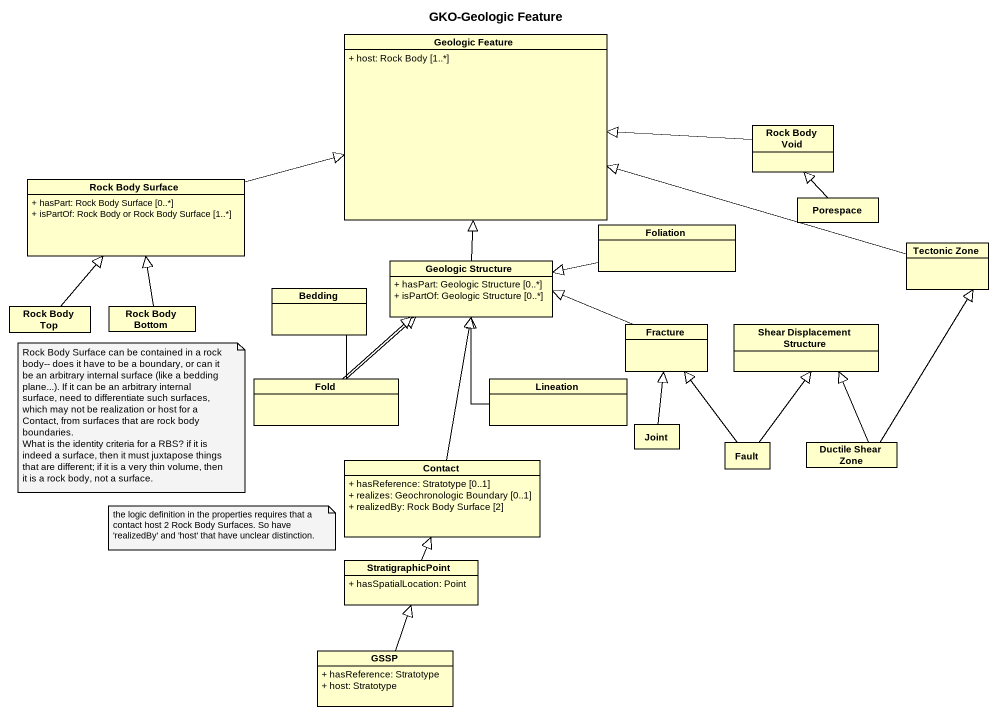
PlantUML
@startuml
title GKO-Geologic Feature
hide circle
hide empty members
skinparam classAttributeIconSize 0
class "Geologic Feature" as Geologic_Feature {
  + host: Rock Body [1..*]
}
class "Rock Body Void" as Rock_Body_Void
class "Rock Body Surface" as Rock_Body_Surface {
  + hasPart: Rock Body Surface [0..*]
  + isPartOf: Rock Body or Rock Body Surface [1..*]
}
class Porespace
class Foliation
class "Tectonic Zone" as Tectonic_Zone
class Bedding
class "Geologic Structure" as Geologic_Structure {
  + hasPart: Geologic Structure [0..*]
  + isPartOf: Geologic Structure [0..*]
}
class "Rock Body Top" as Rock_Body_Top
class "Rock Body Bottom" as Rock_Body_Bottom
class Fracture
class "Shear Displacement Structure" as Shear_Displacement_Structure
class Fold
class Lineation
class Contact {
  + hasReference: Stratotype [0..1]
  + realizes: Geochronologic Boundary [0..1]
  + realizedBy: Rock Body Surface [2]
}
class Joint
class Fault
class "Ductile Shear Zone" as Ductile_Shear_Zone
class StratigraphicPoint {
  + hasSpatialLocation: Point
}
class GSSP {
  + hasReference: Stratotype
  + host: Stratotype
}
Rock_Body_Void -left-|> Geologic_Feature
Rock_Body_Surface -right-|> Geologic_Feature
Porespace -up-|> Rock_Body_Void
Foliation -left-|> Geologic_Structure
Tectonic_Zone -left-|> Geologic_Feature
Bedding -right-|> Geologic_Structure
Geologic_Structure -up-|> Geologic_Feature
Rock_Body_Top -up-|> Rock_Body_Surface
Rock_Body_Bottom -up-|> Rock_Body_Surface
Fracture -left-|> Geologic_Structure
Fold -up-|> Geologic_Structure
Lineation -up-|> Geologic_Structure
Contact -up-|> Geologic_Structure
Joint -up-|> Fracture
Fault -up-|> Fracture
Fault -up-|> Shear_Displacement_Structure
Ductile_Shear_Zone -up-|> Tectonic_Zone
Ductile_Shear_Zone -up-|> Shear_Displacement_Structure
StratigraphicPoint -up-|> Contact
GSSP -up-|> StratigraphicPoint
note as N1
  Rock Body Surface can be contained in a rock body-- does it have to be a boundary, or can it be an arbitrary internal surface (like a bedding plane...). If it can be an arbitrary internal surface, need to differentiate such surfaces, which may not be realization or host for a Contact, from surfaces that are rock body boundaries.
  What is the identity criteria for a RBS? if it is indeed a surface, then it must juxtapose things that are different; if it is a very thin volume, then it is a rock body, not a surface.
end note
note as N2
  the logic definition in the properties requires that a contact host 2 Rock Body Surfaces. So have 'realizedBy' and 'host' that have unclear distinction.
end note
@enduml
